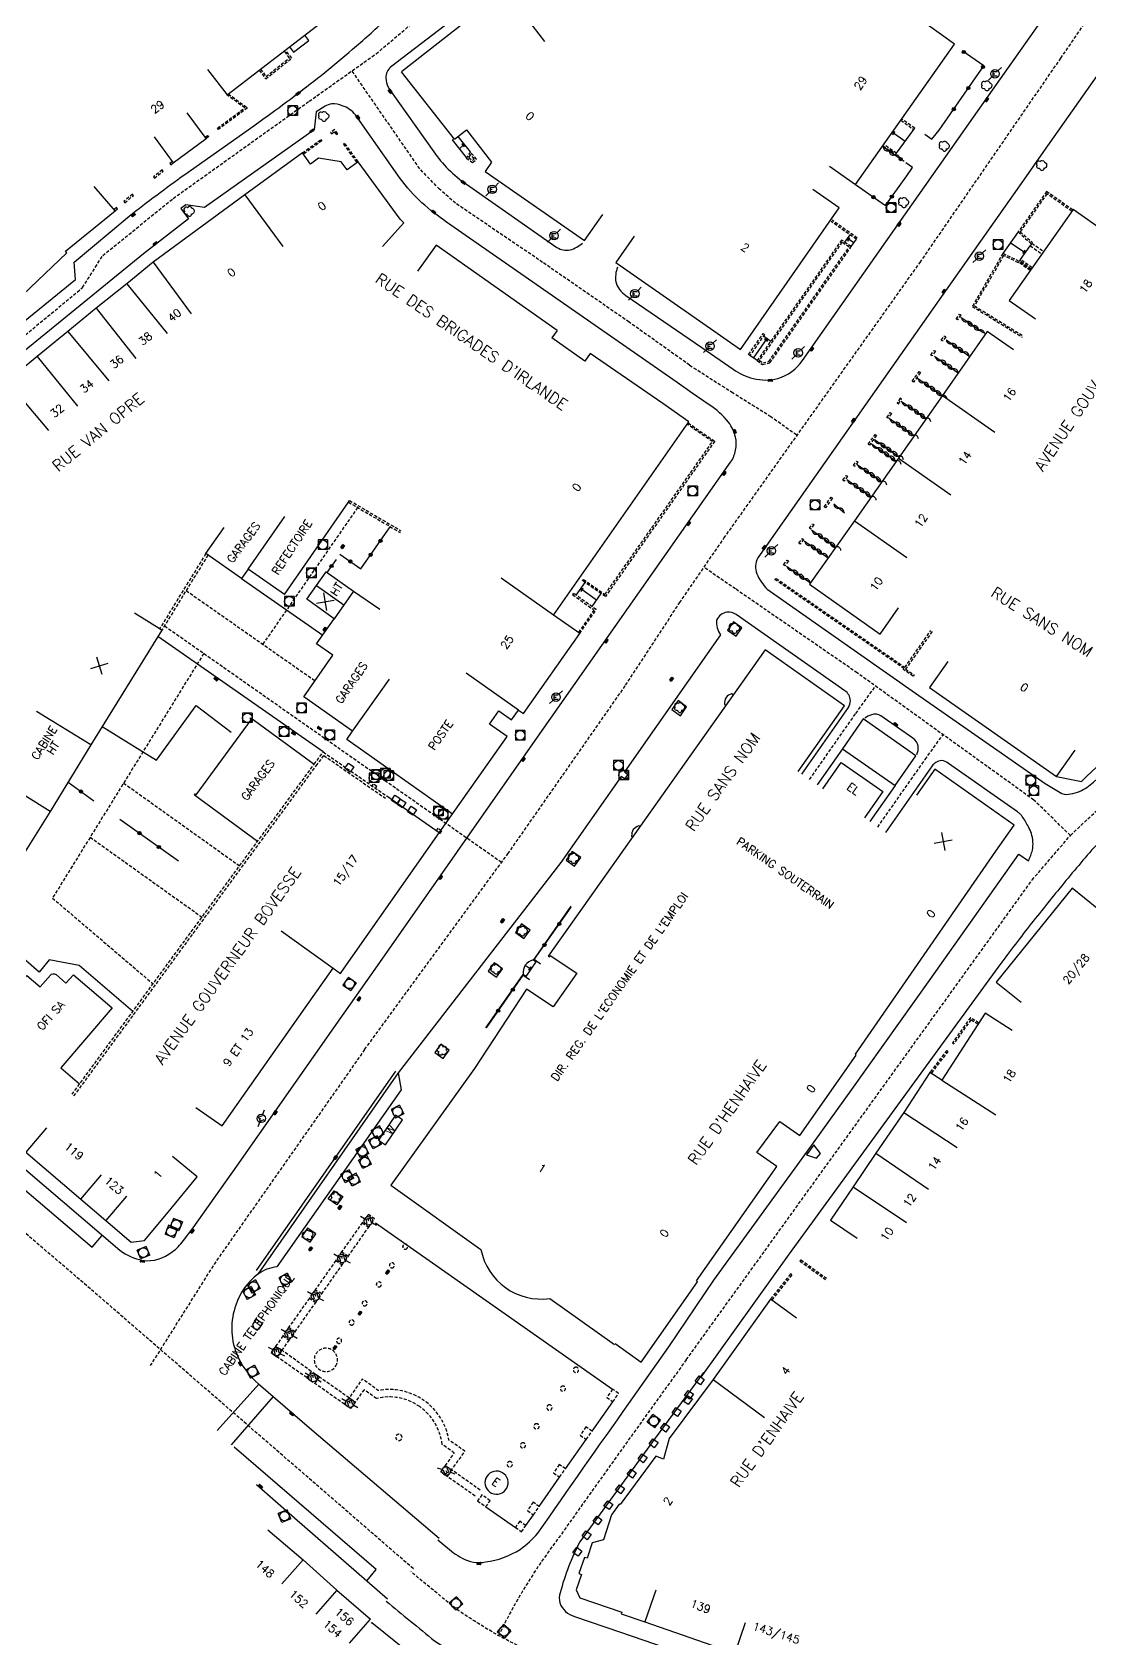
# Model space of a CAD drawing. Header units: millimetres. Extents: x 185000 to 186002, y 127000 to 128000.
# Drawn here: x 185707.9 to 185873.1, y 127353.1 to 127604.1 of the extents above; entities that cross this region are included whole.
import ezdxf
from ezdxf.enums import TextEntityAlignment as Align

# ---------------------------------------------------------------- set-up
doc = ezdxf.new("R2010")
doc.units = ezdxf.units.MM
doc.linetypes.add('DASHED', pattern=[0.75, 0.5, -0.25])
doc.layers.get('0').update_dxf_attribs({"linetype": 'CONTINUOUS'})
for name, color, linetype in [('W0001', 6, 'DASHED'), ('W0008', 7, 'CONTINUOUS'), ('W0100', 7, 'CONTINUOUS'), ('W0112', 1, 'DASHED'), ('W0300', 7, 'CONTINUOUS'), ('W0310', 3, 'CONTINUOUS'), ('W0322', 7, 'CONTINUOUS'), ('W0334', 7, 'CONTINUOUS'), ('W0400', 7, 'CONTINUOUS'), ('W0420', 7, 'CONTINUOUS'), ('W0471', 7, 'CONTINUOUS'), ('W0984', 7, 'CONTINUOUS'), ('W0989', 7, 'CONTINUOUS'), ('W0991', 7, 'CONTINUOUS'), ('W1102', 7, 'CONTINUOUS')]:
    doc.layers.add(name, color=color, linetype=linetype)
doc.styles.get("Standard").update_dxf_attribs({"font": 'romans.shx', "width": 0.85})

# ---------------------------------------------------------------- blocks, each defined once
blk = doc.blocks.new('T400')
for p, q in [((-0.15, 0.3), (0.15, 0.3)), ((-0.15, -0.25), (-0.15, 0.3)), ((-0.15, 0.15), (0.15, 0.15)), ((-0.15, 0), (0.15, 0)), ((0.15, 0.3), (0.15, -0.25)), ((-0.15, -0.15), (0.15, -0.15)), ((-0.15, -0.25), (-0.15, -0.3)), ((-0.15, -0.3), (0.15, -0.3)), ((0.15, -0.3), (0.15, -0.25))]:
    blk.add_line(p, q)
blk = doc.blocks.new('T471')
for p, q in [((-0.333334, 0.333334), (-0.333334, -0.333334)), ((-0.333334, 0.333334), (0.333334, 0.333334)), ((-0.333334, 0), (0, 0)), ((0.500001, 0.500001), (1.000002, 1.000002)), ((-0.500001, -0.500001), (-1.000002, -1.000002)), ((-0.333334, -0.333334), (0.333334, -0.333334))]:
    blk.add_line(p, q)
blk.add_ellipse((0, 0), major_axis=(0.471405, 0.471405), ratio=1, start_param=5.4977871438, end_param=11.780972451)
blk = doc.blocks.new('T420')
for p, q in [((0.75, 0.75), (-0.75, 0.75)), ((-0.75, 0.75), (-0.75, -0.75)), ((0.75, 0.75), (0.75, -0.75)), ((0.75, -0.75), (-0.75, -0.75))]:
    blk.add_line(p, q)
blk.add_ellipse((0, 0), major_axis=(-0.53, 0.53), ratio=1, start_param=3.926991, end_param=10.210176)
blk = doc.blocks.new('T300')
for p, q in [((-0.8, 0.51), (-0.86, 0.34)), ((-0.86, 0.34), (-0.86, 0.17)), ((-0.86, 0.17), (-0.74, 0.06)), ((-0.69, 0.63), (-0.8, 0.51)), ((-0.8, -0.06), (-0.74, 0.06)), ((-0.74, 0.06), (-0.69, 0.11)), ((-0.57, 0.69), (-0.69, 0.63)), ((-0.46, 0.69), (-0.57, 0.69)), ((-0.29, 0.63), (-0.46, 0.69)), ((-0.29, 0.63), (-0.17, 0.74)), ((-0.23, 0.57), (-0.29, 0.63)), ((-0.17, 0.74), (-0.06, 0.8)), ((-0.06, 0.8), (0.06, 0.8)), ((0.06, 0.8), (0.23, 0.74)), ((0.23, 0.74), (0.34, 0.63)), ((0.34, 0.63), (0.4, 0.51)), ((0.46, 0.46), (0.34, 0.46)), ((0.4, 0.51), (0.4, 0.46)), ((0.57, 0.4), (0.46, 0.46)), ((0.57, 0.4), (0.69, 0.29)), ((0.69, 0.29), (0.74, 0.17)), ((0.74, 0.06), (0.69, -0.17)), ((0.74, 0.17), (0.74, 0.06)), ((-0.8, -0.17), (-0.8, -0.06)), ((-0.8, -0.23), (-0.8, -0.17)), ((-0.74, -0.34), (-0.8, -0.23)), ((-0.69, -0.4), (-0.74, -0.34)), ((-0.51, -0.46), (-0.69, -0.4)), ((-0.4, -0.46), (-0.51, -0.46)), ((-0.4, -0.46), (-0.34, -0.46)), ((-0.34, -0.46), (-0.34, -0.4)), ((-0.34, -0.51), (-0.34, -0.46)), ((-0.29, -0.63), (-0.34, -0.51)), ((-0.17, -0.74), (-0.29, -0.63)), ((-0.06, -0.8), (-0.17, -0.74)), ((0.06, -0.8), (-0.06, -0.8)), ((0.17, -0.74), (0.06, -0.8)), ((0.23, -0.69), (0.17, -0.74)), ((0.29, -0.46), (0.23, -0.46)), ((0.29, -0.63), (0.23, -0.69)), ((0.46, -0.4), (0.29, -0.46)), ((0.34, -0.51), (0.29, -0.63)), ((0.34, -0.51), (0.34, -0.46)), ((0.57, -0.34), (0.46, -0.4)), ((0.63, -0.29), (0.57, -0.34)), ((0.69, -0.17), (0.63, -0.29))]:
    blk.add_line(p, q)
blk = doc.blocks.new('t322o')
at = {"color": 0, "linetype": 'Continuous'}
for radius in [0.25, 0.15]:
    blk.add_circle((0, 0), radius, dxfattribs=at)
blk = doc.blocks.new('t310o')
at = {"color": 0, "linetype": 'Continuous'}
for centre, start, end in [((-0.5, 0.38), 216.8699, 323.1304), ((0.5, -0.37), 36.8699, 143.1303)]:
    blk.add_arc(centre, 0.625, start, end, dxfattribs=at)
blk = doc.blocks.new('t112o')
at = {"color": 0, "linetype": 'Continuous'}
for p, q in [((-0.5, 0.5), (0.5, 0.5)), ((-0.5, -0.5), (-0.5, 0.5)), ((0.5, 0.5), (0.5, -0.5)), ((0.5, -0.5), (-0.5, -0.5))]:
    blk.add_line(p, q, dxfattribs=at)
blk = doc.blocks.new('t991o')
at = {"color": 0, "linetype": 'Continuous'}
for p, q in [((-1, 1), (1, -1)), ((-1, -1), (1, 1))]:
    blk.add_line(p, q, dxfattribs=at)

msp = doc.modelspace()

# ---------------------------------------------------------------- linework, layer by layer
at = {"layer": 'W0001'}
for p, q in [((185758.71, 127529.84), (185743.9, 127508.49)), ((185731.93, 127516.87), (185752.06, 127502.78)), ((185781.18, 127474.39), (185728.52, 127511.33)), ((185734.67, 127507.02), (185711.06, 127468.83)), ((185722.17, 127486.8), (185740.28, 127473.86)), ((185870.01, 127478.63), (185864.3, 127484.15)), ((185716.94, 127478.34), (185734.41, 127465.86)), ((185711.06, 127468.83), (185726.77, 127455.44))]:
    msp.add_line(p, q, dxfattribs=at)
for points in [[(185759.81, 127445.18), (185782.18, 127475.76), (185800.56, 127502.07), (185808.99, 127514.95), (185815.92, 127525.05), (185846.55, 127568.13), (185868.51, 127600.01), (185877.18, 127612.73), (185899.22, 127645), (185918.55, 127672.67), (185995.12, 127779.52), (186000, 127786.78)], [(185667.7, 127524.65), (185675.97, 127532.86), (185679.75, 127537.4), (185685.86, 127542.14), (185690.06, 127542.96), (185715.75, 127564.18), (185718.91, 127569.19), (185729.91, 127578.12), (185751.14, 127593.3), (185761.59, 127600.71), (185773.82, 127611.02), (185783.99, 127620.22), (185807.55, 127643.91), (185817.61, 127654.4)], [(185810.04, 127396.72), (185864.05, 127471.66), (185870.01, 127478.63), (185908.55, 127514.89), (185914.91, 127521.07), (185948.86, 127556.46), (185997.55, 127612.86), (186000, 127616.02)], [(185810.55, 127552.08), (185801.09, 127558.8), (185787.6, 127568.13), (185774.01, 127577.36), (185771.52, 127579.54), (185768.41, 127582.76), (185757.83, 127598.05)], [(185810.55, 127552.08), (185817.11, 127547.89), (185823.15, 127544.12), (185827.35, 127541.13)], [(185864.3, 127484.15), (185836.73, 127504), (185817.71, 127517.12), (185812.79, 127520.49)], [(185829.29, 127487.36), (185836.51, 127497.68), (185839.58, 127501.94)], [(185839.93, 127479.93), (185847.34, 127490.49), (185850.13, 127494.36)]]:
    msp.add_lwpolyline(points, dxfattribs=at)
at = {"layer": 'W0001', "flags": 128}
for points in [[(185759.81, 127445.18), (185736.34, 127411.72), (185726.34, 127395.82)], [(185767.41, 127364.07), (185716.98, 127407.79), (185681.65, 127438.04)]]:
    msp.add_lwpolyline(points, dxfattribs=at)
for points in [[(185810.04, 127396.72, 0.002441), (185790.14, 127368.94, 0.049266), (185780.71, 127353.63)], [(186000, 127277.81, 0.001774), (185992.3, 127280.15), (185971.49, 127287.23, -0.000957), (185911.5, 127307.78, -0.002116), (185863.38, 127324.35, -0.005592), (185841.26, 127331.93, -0.000566), (185818.58, 127339.73, 0.000831), (185805.95, 127344.11), (185797.35, 127347.06), (185790.29, 127349.48, -0.066146), (185777.81, 127355.37, -0.009542), (185774.32, 127357.63, -0.003353), (185767.03, 127363.62, -0.003353)]]:
    msp.add_lwpolyline(points, format="xyb", dxfattribs=at)
at = {"layer": 'W0008'}
for p, q in [((185740.6, 127518.75), (185753.27, 127509.9)), ((185753.35, 127491.65), (185727.51, 127509.69)), ((185834.42, 127492.14), (185830.49, 127486.52)), ((185842.63, 127486.4), (185838.71, 127480.78)), ((185866.09, 127486.72), (185868.68, 127485.15))]:
    msp.add_line(p, q, dxfattribs=at)
at = {"layer": 'W0008', "flags": 128}
for points in [[(185748.97, 127594.24, 0.0094), (185753.61, 127597.79, 0.0089), (185758.53, 127601.96, 0.0202), (185763.66, 127606.63, 0.1166), (185764.78, 127608.2, 0.1577), (185764.8, 127609.46, 0.1089), (185763.99, 127610.58), (185735.25, 127634.44), (185709.13, 127656.04, 0.1739), (185708.29, 127656.28, 0.1043), (185707.63, 127656.14), (185706.7, 127655.72, -0.0961), (185705.6, 127655.56, -0.1814), (185704.78, 127655.7), (185670.79, 127683.74)], [(185852.77, 127632.43), (185836.28, 127644.05), (185828, 127650.04), (185826.29, 127651.17, 0.1218), (185824.68, 127651.68, 0.1329), (185822.82, 127651.43, 0.038), (185822.16, 127651.03), (185809.61, 127637.9, 0.0004), (185806.13, 127634.18, -0.0181), (185803.3, 127631.29), (185793.49, 127622.21, -0.0041), (185789.12, 127618.3, -0.0193), (185785.89, 127615.52), (185764.03, 127598.78, 0.1981), (185763.14, 127597.22, 0.0918), (185763.33, 127595.88), (185763.58, 127595.3), (185770.6, 127585.4, 0.0424), (185772.87, 127582.69, 0.0437), (185775.7, 127580.33), (185789.84, 127570.46, 0.1993), (185791.89, 127570.08, 0.1086), (185793.85, 127571.15)], [(185812.46, 127554.82), (185817.33, 127551.43, 0.0915), (185820.5, 127550, 0.1299), (185824.34, 127549.99, 0.1675), (185828.19, 127552.81), (185844.28, 127575.72), (185857.85, 127595.01), (185872.39, 127615.64, 0.2548), (185872.24, 127617.89, 0.1331), (185871.11, 127619.36), (185852.77, 127632.43)], [(186000, 127610.32), (185987.49, 127595.4, -0.0021), (185978.56, 127584.81, -0.0053), (185969.47, 127574.36), (185961.08, 127564.95), (185939.99, 127541.5, -0.0011), (185933.71, 127534.55, -0.002), (185927.4, 127527.64, -0.0034), (185924.07, 127524.07, -0.0076), (185920.66, 127520.57, -0.004), (185918.76, 127518.71, -0.0013), (185916.83, 127516.87), (185914.32, 127516.94), (185910.65, 127513.51), (185910.61, 127511.2), (185906.1, 127506.89), (185879.8, 127482.96, 0.0256), (185874.02, 127477.07, 0.0109), (185868.67, 127470.76, 0.0053), (185863.6, 127464.45, 0.0087), (185858.71, 127458), (185826.08, 127413.26), (185812.29, 127394), (185812.29, 127394)], [(185903.38, 127594.28), (185887.29, 127608.55, 0.1679), (185884.9, 127609.58, 0.1175), (185881.83, 127608.19), (185865.84, 127585.46), (185862.67, 127580.97), (185849.9, 127562.79), (185821.21, 127521.97, 0.2312), (185821.07, 127519.49, 0.0993), (185822.68, 127517.07), (185845.82, 127500.84), (185866.09, 127486.72)], [(185665.75, 127526.57), (185673.88, 127534.44, -0.0145), (185679.61, 127539.58, -0.0137), (185681.81, 127541.4), (185687.09, 127545.47), (185688.03, 127544.49, 0.1704), (185688.37, 127544.31, 0.1298), (185688.76, 127544.42), (185714.65, 127565.48), (185714.43, 127568.18), (185723.02, 127575.33, -0.0113), (185731.72, 127581.88), (185742.48, 127589.47, 0.0043), (185745.77, 127591.83, 0.0044), (185750.63, 127595.48)], [(185868.68, 127485.15, 0.168572), (185870.07, 127485.12, 0.0532), (185871.44, 127485.5, 0.0533), (185872.58, 127486.11, 0.035), (185873.6, 127486.93), (185905.71, 127516.06), (185913.16, 127522.92, 0.0126), (185915.51, 127525.2, 0.0056), (185917.77, 127527.57, 0.0016), (185919.66, 127529.6, 0.0012), (185921.54, 127531.64), (185928.28, 127538.99), (185942.8, 127555.16, 0.0871), (185943.3, 127555.97, 0.0819), (185943.52, 127556.92, 0.0714), (185943.44, 127557.77, 0.067), (185943.14, 127558.56, 0.0584), (185942.59, 127559.32, 0.0281), (185941.92, 127559.97), (185903.38, 127594.28), (185903.38, 127594.28)], [(185808.63, 127549.35), (185772.61, 127574.41, -0.0328), (185768.75, 127577.45, -0.0542), (185765.37, 127581.24), (185758.39, 127591.16, 0.1498), (185756.32, 127592.59, 0.1152), (185754.68, 127592.87, 0.1138), (185753.63, 127592.51), (185752.24, 127591.64), (185751.95, 127588.82), (185734.79, 127576.7), (185731.89, 127577.11), (185731.09, 127576.53), (185732.28, 127574.91), (185725.28, 127569.46), (185683.14, 127535.16), (185681.79, 127536.64), (185681.01, 127535.99), (185680.74, 127533.21, 0.0174), (185678.24, 127531.12, 0.007), (185676.06, 127528.97), (185669.65, 127522.72)], [(185799.29, 127567.37, 0.1228), (185799.01, 127565.07, 0.1767), (185800.6, 127562.98), (185812.46, 127554.82)], [(185755.02, 127448.54), (185761.79, 127458.25), (185786.81, 127493.97), (185816.96, 127536.91, 0.1063), (185817.73, 127538.79, 0.0978), (185817.72, 127540.85, 0.1075), (185816.63, 127543.15, 0.0827), (185813.62, 127545.89), (185810.96, 127547.72), (185808.63, 127549.35)], [(185828.1, 127488.2), (185835.37, 127498.6, 0.1029), (185835.67, 127499.69, 0.2269), (185834.79, 127501.23), (185817.83, 127513.11, 0.1884), (185816.39, 127513.48, 0.2569), (185814.77, 127512.26, 0.2006), (185815.39, 127509.96), (185800.37, 127488.53), (185800.9, 127488.15), (185800.38, 127487.44), (185799.84, 127487.81), (185790.45, 127474.41), (185765.03, 127441.52)], [(185846.05, 127491.26, 0.1117), (185846.25, 127492.54, 0.1956), (185845.43, 127493.79), (185840.44, 127497.29, 0.2169), (185838.95, 127497.47, 0.0767), (185837.91, 127496.93)], [(185862.51, 127481.59, 0.027), (185862.16, 127481.96, 0.032), (185861.74, 127482.28), (185850.99, 127489.86, 0.1392), (185849.92, 127490.3, 0.1607), (185848.98, 127490.01, 0.0583), (185848.42, 127489.49), (185841.15, 127479.08)], [(185807.33, 127398.73), (185814.35, 127409.15), (185828.98, 127429.3), (185835.9, 127438.95), (185848.12, 127456.09), (185861.97, 127475.71), (185863.47, 127474.63, 0.0129), (185863.82, 127475.47, 0.0393), (185864.08, 127476.33, 0.0684), (185864.17, 127477.63, 0.0623), (185863.92, 127478.91, 0.0417), (185863.46, 127479.95, 0.0138), (185862.51, 127481.59), (185862.51, 127481.59)]]:
    msp.add_lwpolyline(points, format="xyb", dxfattribs=at)
at = {"layer": 'W0008'}
for points in [[(185718.83, 127495.61), (185727.29, 127490.39), (185733.49, 127498.89), (185738.94, 127494.73)], [(185723.61, 127451.13), (185715.21, 127458.29), (185710.52, 127459.19), (185708.96, 127457.26), (185705.26, 127460.47)], [(185743.24, 127392.93), (185751.56, 127385.79), (185771.47, 127368.84)], [(185763.35, 127359.3), (185748.86, 127371.96), (185742.94, 127377.19)]]:
    msp.add_lwpolyline(points, dxfattribs=at)
for points in [[(185686.41, 127443.81), (185706.88, 127426.38), (185721.57, 127413.81, 0.102683), (185725.1, 127412.24, 0.207853), (185729.76, 127413.58, 0.081342), (185731.51, 127415.32), (185733.05, 127417.3), (185739.83, 127426.93), (185755.02, 127448.54)], [(185765.03, 127441.52), (185765.51, 127438.88), (185746.11, 127411.21, 0.128901), (185743.14, 127410.09, 0.152814), (185739.7, 127405.26, 0.18104), (185739.77, 127397.74, 0.125965), (185743.3, 127392.9)], [(185771.24, 127368.58), (185773.69, 127366.58, 0.051496), (185775.03, 127365.74, 0.17749), (185778.69, 127365.13, 0.114511), (185784.07, 127367.1, 0.051405), (185786.86, 127369.61, -0.003081), (185801.08, 127389.88), (185807.33, 127398.73)], [(185812.71, 127394.73), (185805.2, 127384.46), (185793.42, 127368.26, 0.05922), (185790.35, 127360.32, 0.31414), (185791.19, 127357.4, 0.120904), (185792.57, 127356.62), (185799.78, 127354.16), (185808.39, 127351.2, -0.000831), (185821.04, 127346.82, 0.000566), (185843.74, 127339.01, 0.005617), (185865.79, 127331.45, 0.002119), (185913.93, 127314.88, 0.000957), (185973.9, 127294.32), (185973.9, 127294.32), (185994.73, 127287.25, 0.238489), (185997.72, 127288.12), (185997.72, 127288.12), (186000, 127292.27)], [(185763.17, 127359.03, 0.003453), (185770.74, 127352.81, 0.046547), (185789.42, 127342.51, 0.030223), (185818.01, 127332.05, 0.000743), (185894.87, 127305.62, -0.001684), (185935.39, 127291.7)]]:
    msp.add_lwpolyline(points, format="xyb", dxfattribs=at)
at = {"layer": 'W0008', "flags": 128}
msp.add_lwpolyline([(185828.81, 127428.73), (185830.35, 127428.21), (185830.98, 127428.94), (185829.94, 127430.3), (185828.81, 127428.73), (185828.81, 127428.73)], dxfattribs=at)
for points in [[(185754.09, 127421.83), (185755.04, 127423.12), (185756.39, 127422.23), (185755.45, 127420.94)], [(185752.19, 127416.37), (185750.88, 127417.29), (185749.99, 127415.97), (185751.3, 127415.06)]]:
    msp.add_lwpolyline(points, close=True, dxfattribs=at)
at = {"layer": 'W0100'}
for p, q in [((185842.85, 127585.17), (185845.56, 127588.89)), ((185776.32, 127585.38), (185774.41, 127587.81)), ((185834.79, 127571.27), (185835.6, 127572.43)), ((185835.8, 127570.59), (185836.59, 127571.73)), ((185861.85, 127572.88), (185859.48, 127569.52)), ((185862.2, 127568.59), (185863.73, 127570.72)), ((185789.86, 127557.51), (185789.03, 127556.33)), ((185822.1, 127556.65), (185823.22, 127555.81)), ((185795.02, 127553.89), (185794.19, 127552.7)), ((185821.1, 127552.79), (185819.97, 127553.6)), ((185747.28, 127516.27), (185757.28, 127530.69)), ((185735, 127522.63), (185737.86, 127526.74)), ((185753.78, 127519.78), (185758.05, 127516.79)), ((185758.05, 127516.79), (185762.16, 127513.94)), ((185792.85, 127516.13), (185794.25, 127518.11)), ((185796.71, 127516.4), (185795.29, 127514.38)), ((185728.13, 127510.68), (185723.87, 127513.31)), ((185733.24, 127484.94), (185743.1, 127477.7)), ((185870.27, 127470.39), (185858.45, 127455.72)), ((185874.17, 127467.26), (185870.27, 127470.39)), ((185785.01, 127456.58), (185786.61, 127458.86)), ((185858.45, 127455.72), (185862.35, 127452.58)), ((185720.36, 127451.68), (185712.34, 127442.32)), ((185712.34, 127442.32), (185715.29, 127439.8))]:
    msp.add_line(p, q, dxfattribs=at)
for points in [[(185822.33, 127649.14), (185810.73, 127636.99), (185805.11, 127631.05), (185799.63, 127625.86), (185793.66, 127620.3), (185787.84, 127615.21), (185781.79, 127610.57), (185781.41, 127610.28), (185782.87, 127608.37), (185780.9, 127606.83), (185780.4, 127607.46), (185779.46, 127606.72), (185778.69, 127607.7), (185776.77, 127606.2), (185776.55, 127606.48), (185765.57, 127597.91)], [(185832.38, 127583.15), (185836.47, 127580.28), (185851.93, 127602.24), (185847.84, 127605.12)], [(185773.84, 127587.37), (185765.57, 127597.91)], [(185844.21, 127587.03), (185842.21, 127588.43), (185842.28, 127588.04), (185842.6, 127588.5), (185842.21, 127588.43)], [(185775.71, 127584.5), (185773.53, 127587.29), (185773.76, 127587.47)], [(185774.62, 127585.89), (185775.36, 127586.59), (185774.96, 127586.61), (185775.35, 127586.2), (185775.36, 127586.59)], [(185874.53, 127573.52), (185870.44, 127576.4), (185860.46, 127562.2), (185864.55, 127559.33)], [(185836.19, 127571.16), (185835.19, 127571.85), (185835.26, 127571.46), (185835.59, 127571.92), (185835.19, 127571.85)], [(185860.67, 127571.2), (185862.97, 127569.65), (185862.89, 127570.05), (185862.57, 127569.58), (185862.97, 127569.65)], [(185820.53, 127553.19), (185822.66, 127556.23), (185822.26, 127556.16), (185822.73, 127555.84), (185822.66, 127556.23)], [(185747.28, 127516.27), (185741.62, 127520.19), (185740.6, 127518.75), (185735, 127522.63)], [(185773.54, 127481.95), (185757.03, 127493.58), (185757.92, 127494.88), (185750.3, 127500.25), (185754.86, 127506.77), (185752.31, 127508.52), (185755.03, 127512.46), (185750.79, 127515.51), (185753.78, 127519.78)], [(185796, 127515.39), (185793.55, 127517.12), (185793.62, 127516.72), (185793.94, 127517.19), (185793.55, 127517.12)], [(185728.13, 127510.68), (185717.07, 127492.75), (185710.69, 127482.33), (185704.69, 127472.77)], [(185850.89, 127505.8), (185848.03, 127501.7), (185867.87, 127487.83), (185870.74, 127491.93)], [(185733.24, 127484.94), (185733.35, 127485.09), (185733.51, 127484.97), (185742.11, 127496.69), (185741.94, 127496.81), (185742.05, 127496.97), (185751.93, 127489.74)], [(185831.35, 127485.92), (185834.22, 127490.02), (185836.76, 127488.25), (185837.58, 127487.67), (185840.71, 127485.48), (185837.85, 127481.38)], [(185858.37, 127476.15), (185861.25, 127480.24), (185848.86, 127488.98), (185845.97, 127484.9)], [(185784.89, 127458.34), (185785.81, 127457.72), (185785.74, 127458.11), (185785.42, 127457.64), (185785.81, 127457.72)], [(185733.47, 127436.13), (185737.56, 127433.26), (185750.5, 127451.71)], [(185706.75, 127435.73), (185703.57, 127431.87), (185706.9, 127429.13), (185715.47, 127421.82), (185719.38, 127418.45), (185723.36, 127415.11), (185725.42, 127415.33), (185729.11, 127419.76), (185733.65, 127425.3), (185729.78, 127428.47)], [(185814.21, 127393.62), (185807.38, 127384.43), (185806.5, 127381.21), (185805.28, 127381.64), (185799.71, 127374.11), (185799.55, 127374.15), (185798.33, 127372.49), (185797.09, 127368.61), (185795.36, 127368.1), (185794.53, 127365.7), (185794.12, 127365.84), (185793.23, 127363.31), (185793.66, 127363.16), (185792.84, 127360.79), (185793.43, 127359.53), (185799.95, 127357.29), (185799.86, 127357.04), (185803.58, 127355.76), (185817.6, 127350.89)], [(185744.71, 127370.16), (185744.71, 127370.16), (185750.2, 127365.45), (185755.48, 127360.75), (185760.7, 127356.2)], [(185760.85, 127355.55), (185760.95, 127355.66), (185769.78, 127348.52), (185772.67, 127346.77), (185772.64, 127346.72), (185778.25, 127343.93), (185792.63, 127337.87), (185790.69, 127333.26)]]:
    msp.add_lwpolyline(points, dxfattribs=at)
at = {"layer": 'W0100', "flags": 128}
for points in [[(185735.28, 127598.28), (185738.33, 127594.31), (185753.64, 127606.07), (185753.87, 127605.88), (185757.17, 127609.91), (185742.32, 127622.2), (185736.37, 127627.14), (185733.17, 127623.29)], [(185726.95, 127587.72), (185729.91, 127583.69), (185735.07, 127587.48), (185732.11, 127591.51)], [(185773.84, 127587.37), (185775.73, 127588.85), (185779.63, 127583.76), (185778.65, 127582.35), (185794.13, 127571.54), (185796.99, 127575.63)], [(185762.62, 127570.59), (185765.94, 127574.33), (185765.34, 127574.86), (185758.81, 127583.83), (185757.07, 127582.56), (185756.16, 127583.81), (185752.6, 127584.39), (185751.35, 127583.48), (185750.08, 127585.22), (185741.12, 127578.67), (185726.8, 127568.14), (185722.67, 127564.77), (185717.88, 127560.97), (185713.48, 127557.34), (185708.65, 127553.41), (185704, 127549.52), (185699.11, 127545.55), (185694.33, 127541.63), (185689.63, 127537.86), (185685.1, 127534.18), (185680.23, 127530.21), (185675.95, 127525.99), (185671.36, 127521.41)], [(185676.77, 127547.31), (185680.51, 127543.99), (185687.96, 127552.39), (185689.12, 127553.54), (185692.59, 127549.91), (185713.3, 127569.63), (185713.1, 127569.86), (185720.84, 127576.18), (185717.56, 127579.96)], [(185814.31, 127557.45), (185818.49, 127554.53), (185833.91, 127576.65), (185829.81, 127579.51)], [(185789.86, 127557.51), (185770.96, 127570.84), (185768.08, 127566.75)], [(185801.9, 127572.2), (185799.03, 127568.11), (185814.31, 127557.45)], [(185794.19, 127552.7), (185789.03, 127556.33)], [(185861.13, 127554.46), (185857.03, 127557.33), (185850.04, 127547.36), (185843.16, 127537.57), (185836.28, 127527.78), (185829.28, 127517.84), (185840.29, 127510.08), (185843.17, 127514.16)], [(185806.35, 127546.1), (185795.02, 127553.89)], [(185750.5, 127451.71), (185754.91, 127457.87), (185756.06, 127457.07), (185756.25, 127457.34), (185771.47, 127479), (185782.05, 127494.08), (185779.29, 127496.01), (185780.74, 127498.08), (185782.75, 127496.66), (185783.84, 127498.2), (185784.59, 127497.67), (185793.39, 127510.16), (185789.29, 127513.02), (185810.45, 127543.23), (185806.35, 127546.1)], [(185867.87, 127487.83), (185871.77, 127487.06), (185872.57, 127487.9), (185900.62, 127514.01), (185903.06, 127518), (185908.96, 127527.84), (185910.74, 127526.81), (185914.86, 127531.31), (185918.9, 127535.88), (185923.07, 127540.49), (185924.09, 127539.64), (185928.02, 127543.97), (185924.31, 127547.33), (185924.31, 127547.33)], [(185827.53, 127488.59), (185834.75, 127498.88), (185822.33, 127507.59), (185788.49, 127459.78), (185788.66, 127459.67), (185788.76, 127459.84), (185792.95, 127457.1), (185789.27, 127451.84), (185785.08, 127454.58), (185776.96, 127442.21)], [(185798.91, 127399.23), (185803.01, 127396.36), (185811.79, 127408.91), (185811.63, 127409.02), (185824.15, 127426.92), (185821.03, 127429.1), (185824.63, 127433.93), (185827.74, 127431.75), (185836.55, 127444.31), (185836.44, 127444.46), (185858.37, 127476.15), (185858.37, 127476.15), (185858.37, 127476.15)], [(185860.93, 127448.15), (185856.73, 127450.87), (185849.95, 127440.4), (185848.05, 127441.57), (185843.98, 127435.35), (185839.63, 127428.99), (185836.1, 127423.72), (185832.56, 127418.51), (185836.7, 127415.7), (185836.7, 127415.7)], [(185827.23, 127403.23), (185823.2, 127406.19), (185814.21, 127393.62), (185814.21, 127393.62), (185814.21, 127393.62)]]:
    msp.add_lwpolyline(points, dxfattribs=at)
at = {"layer": 'W0100'}
for points in [[(185842.63, 127486.4), (185845.9, 127491.07), (185837.68, 127496.81), (185834.42, 127492.14)], [(185743.85, 127402.35), (185742.88, 127403.05), (185742.29, 127402.22), (185742.5, 127401.72), (185742.71, 127401.55), (185743.26, 127401.49)]]:
    msp.add_lwpolyline(points, close=True, dxfattribs=at)
at = {"layer": 'W0100', "flags": 128}
msp.add_lwpolyline([(185786.13, 127459.2, 0.1267), (185784.89, 127458.34, 0.1224), (185784.54, 127456.92)], format="xyb", dxfattribs=at)
at = {"layer": 'W0100'}
for points in [[(185700.32, 127452.71), (185704.24, 127457.25), (185706.13, 127455.64), (185707.07, 127456.73), (185709.16, 127454.98), (185710.73, 127456.81, -0.185033), (185711.1, 127456.99, -0.219152), (185711.61, 127456.89), (185713.17, 127455.52), (185714.32, 127456.85), (185720.36, 127451.68)], [(185776.96, 127442.21), (185763.91, 127423.98), (185777.96, 127413.96, 0.399168), (185788.71, 127406.29), (185798.8, 127399.1)]]:
    msp.add_lwpolyline(points, format="xyb", dxfattribs=at)
at = {"layer": 'W0100', "flags": 128}
msp.add_lwpolyline([(185763.04, 127430.29), (185765.71, 127434.17), (185764.63, 127434.91), (185761.97, 127431.04)], close=True, dxfattribs=at)
msp.add_lwpolyline([(185780.32, 127379.32, 19.482565), (185780.69, 127379.3, 0.051328)], format="xyb", close=True, dxfattribs=at)
at = {"layer": 'W0112'}
for p, q in [((185836.59, 127571.73), (185832.67, 127574.49)), ((185836.74, 127571.93), (185832.82, 127574.7)), ((185757.28, 127530.69), (185757.45, 127530.94)), ((185757.28, 127530.69), (185765.33, 127525.94)), ((185757.45, 127530.94), (185765.48, 127526.2)), ((185735, 127522.63), (185727.78, 127510.89)), ((185735.33, 127522.41), (185728.13, 127510.68)), ((185727.78, 127510.89), (185728.13, 127510.68)), ((185714.11, 127438.18), (185751.93, 127489.74)), ((185714.42, 127437.92), (185752.25, 127489.5)), ((185760.99, 127486.34), (185761.19, 127486.62)), ((185761.69, 127486.27), (185761.19, 127486.62)), ((185761.49, 127485.99), (185761.69, 127486.27)), ((185771.22, 127479.74), (185770.96, 127479.36)), ((185771.82, 127479.32), (185771.22, 127479.74)), ((185854.41, 127450.15), (185851.6, 127446.23)), ((185854.48, 127449.82), (185851.8, 127446.08)), ((185855.72, 127449.31), (185854.41, 127450.15)), ((185855.59, 127449.1), (185854.48, 127449.82)), ((185851.6, 127446.23), (185851.8, 127446.08)), ((185850.7, 127445.04), (185848.05, 127441.57)), ((185850.9, 127444.89), (185848.26, 127441.44)), ((185850.9, 127444.89), (185850.7, 127445.04)), ((185827.94, 127412.34), (185827.79, 127412.14)), ((185827.79, 127412.14), (185831.76, 127409.26)), ((185827.94, 127412.34), (185831.91, 127409.46)), ((185826.3, 127410.12), (185823.2, 127406.19)), ((185826.5, 127409.97), (185823.4, 127406.04)), ((185826.5, 127409.97), (185826.3, 127410.12))]:
    msp.add_line(p, q, dxfattribs=at)
for points in [[(185743.33, 127598.16), (185744.36, 127596.81), (185748.44, 127600.03), (185747.45, 127601.31)], [(185743.53, 127598.31), (185744.41, 127597.17), (185748.09, 127600.07), (185747.25, 127601.16)], [(185738.52, 127594.46), (185741.5, 127592.26), (185736.98, 127588.9), (185736.83, 127589.1), (185741.08, 127592.26), (185738.31, 127594.3), (185738.33, 127594.31)], [(185843.54, 127590.32), (185845.56, 127588.89), (185845.71, 127589.09), (185843.68, 127590.52)], [(185734.92, 127587.68), (185735.29, 127587.97), (185735.45, 127587.77), (185735.07, 127587.48)], [(185750.08, 127585.22), (185752.99, 127587.33), (185753.13, 127587.13), (185750.23, 127585.01)], [(185758.81, 127583.83), (185756.68, 127586.76), (185756.48, 127586.61), (185758.61, 127583.68)], [(185840.74, 127586.35), (185842.71, 127584.96), (185842.85, 127585.17), (185840.89, 127586.55)], [(185729.78, 127583.87), (185729.37, 127583.57), (185729.52, 127583.37), (185729.92, 127583.67), (185729.91, 127583.69)], [(185870.39, 127576.32), (185866.29, 127579.2), (185861.85, 127572.88), (185863.93, 127571.02), (185863.73, 127570.72), (185865.55, 127569.44)], [(185870.24, 127576.11), (185866.35, 127578.85), (185862.18, 127572.92), (185864.1, 127571.21), (185864.01, 127571.13), (185865.84, 127569.84)], [(185720.83, 127576.19), (185721.22, 127576.5), (185721.06, 127576.7), (185720.67, 127576.38)], [(185864.04, 127567.29), (185862.2, 127568.59), (185862.01, 127568.29), (185859.48, 127569.52), (185854.71, 127561.26), (185862.51, 127556.43)], [(185863.74, 127566.86), (185861.92, 127568.14), (185861.89, 127568.07), (185859.58, 127569.19), (185855.04, 127561.34), (185862.64, 127556.64)], [(185863.9, 127567.09), (185862.27, 127568.23), (185862.26, 127568.21), (185863.88, 127567.07)], [(185810.32, 127543.05), (185814.47, 127540.19), (185797.4, 127515.92), (185793.83, 127518.41), (185793.97, 127518.61), (185797.34, 127516.26), (185814.12, 127540.13), (185810.18, 127542.84)], [(185848.42, 127510.47), (185844.29, 127504.61), (185845.61, 127503.69), (185845.46, 127503.49), (185843.94, 127504.55), (185844.03, 127504.68), (185823.92, 127518.56), (185823.93, 127518.66), (185824.06, 127518.77), (185844.17, 127504.88), (185848.21, 127510.61)], [(185793.39, 127510.16), (185795.97, 127513.89), (185792.41, 127516.44), (185792.27, 127516.23), (185795.62, 127513.83), (185793.18, 127510.31)], [(185751.93, 127489.74), (185753.35, 127491.65), (185763.29, 127484.75)], [(185752.25, 127489.5), (185753.44, 127491.1), (185763.06, 127484.42)], [(185771.82, 127479.32), (185771.55, 127478.93), (185771.47, 127479)], [(185759.44, 127418.13), (185756.21, 127413.57)], [(185757.22, 127412.85), (185760.45, 127417.45)], [(185755.31, 127412.22), (185752.08, 127407.66)], [(185753.1, 127407), (185756.29, 127411.54)], [(185751.17, 127406.34), (185747.94, 127401.77)], [(185748.94, 127401.07), (185752.16, 127405.66)], [(185747.04, 127400.46), (185745.9, 127398.81)], [(185751.47, 127394.9), (185746.91, 127398.19), (185748.02, 127399.77)], [(185750.76, 127393.92), (185746.18, 127397.13)], [(185756.64, 127389.77), (185752.05, 127393)], [(185777.07, 127375.43), (185772.68, 127378.49)]]:
    msp.add_lwpolyline(points, dxfattribs=at)
for points in [[(185754.64, 127588.2), (185755.07, 127588.54), (185755.4, 127588.08), (185755.6, 127588.22), (185755.12, 127588.89), (185754.48, 127588.4)], [(185776.32, 127585.38), (185775.66, 127584.42), (185776.67, 127583.74), (185777.28, 127584.26)], [(185776.34, 127584.97), (185776.01, 127584.49), (185776.65, 127584.05), (185776.92, 127584.29)], [(185728.19, 127582.6), (185726.83, 127581.47), (185726.98, 127581.28), (185728.35, 127582.4)], [(185722.36, 127577.44), (185723.73, 127578.58), (185723.57, 127578.78), (185722.2, 127577.64)], [(185821.1, 127552.79), (185821.91, 127552.17), (185823.08, 127552.42), (185835.8, 127570.59), (185834.28, 127571.62)], [(185821.44, 127552.84), (185821.97, 127552.44), (185822.93, 127552.64), (185835.45, 127570.52), (185834.34, 127571.28)], [(185852.93, 127559.92), (185852.4, 127559.15), (185852.19, 127559.29), (185852.72, 127560.06)], [(185819.76, 127553.74), (185822.06, 127557.03), (185822.26, 127556.89), (185819.97, 127553.6)], [(185849.84, 127555.98), (185850.36, 127556.65), (185850.56, 127556.5), (185850.04, 127555.83)], [(185848.22, 127553.65), (185848.74, 127554.39), (185848.94, 127554.25), (185848.42, 127553.51)], [(185845.31, 127549.56), (185846.39, 127551.06), (185846.59, 127550.92), (185845.51, 127549.41)], [(185843.16, 127546.06), (185843.66, 127546.76), (185843.45, 127546.9), (185842.96, 127546.21)], [(185841.35, 127543.92), (185841.88, 127544.66), (185842.08, 127544.52), (185841.55, 127543.77)], [(185838.46, 127539.72), (185839.52, 127541.25), (185839.73, 127541.11), (185838.66, 127539.57)], [(185836.14, 127536.4), (185836.63, 127537.1), (185836.83, 127536.96), (185836.35, 127536.25)], [(185834.5, 127534.1), (185834.99, 127534.85), (185835.2, 127534.72), (185834.71, 127533.96)], [(185832.85, 127531.31), (185831.79, 127529.81), (185831.59, 127529.95), (185832.64, 127531.45)], [(185829.26, 127526.59), (185829.76, 127527.31), (185829.97, 127527.17), (185829.46, 127526.45)], [(185827.6, 127524.27), (185828.16, 127525.01), (185828.36, 127524.85), (185827.8, 127524.12)], [(185825.23, 127520.87), (185825.76, 127521.64), (185825.97, 127521.49), (185825.44, 127520.73)], [(185760.45, 127417.45), (185761.36, 127418.71), (185760.39, 127419.43), (185759.44, 127418.13)], [(185757.22, 127412.85), (185756.21, 127413.57), (185755.31, 127412.22), (185756.29, 127411.54)], [(185753.1, 127407), (185752.08, 127407.66), (185751.17, 127406.34), (185752.16, 127405.66)], [(185748.94, 127401.07), (185747.94, 127401.77), (185747.04, 127400.46), (185748.02, 127399.77)], [(185746.91, 127398.19), (185745.9, 127398.81), (185745.21, 127397.84), (185746.18, 127397.13)], [(185750.76, 127393.92), (185752.05, 127393), (185752.75, 127394.01), (185751.47, 127394.9)], [(185757.37, 127390.77), (185758.34, 127390.11), (185757.62, 127389.12), (185756.64, 127389.77)], [(185798.51, 127392.13), (185797.61, 127390.82), (185798.57, 127390.16), (185799.47, 127391.47)], [(185794.36, 127386.22), (185793.46, 127384.92), (185794.42, 127384.26), (185795.32, 127385.56)], [(185773.39, 127379.51), (185772.68, 127378.49), (185771.73, 127379.2), (185772.41, 127380.18)], [(185790.2, 127380.35), (185789.3, 127379.05), (185790.26, 127378.39), (185791.16, 127379.69)], [(185779.41, 127374.7), (185778.13, 127375.63), (185777.45, 127374.68), (185778.73, 127373.76)], [(185786.12, 127374.45), (185785.22, 127373.15), (185786.18, 127372.49), (185787.08, 127373.79)], [(185784.02, 127371.49), (185783.36, 127370.53), (185784.31, 127369.86), (185784.97, 127370.82)]]:
    msp.add_lwpolyline(points, close=True, dxfattribs=at)
at = {"layer": 'W0112', "flags": 128}
for points in [[(185766.18, 127413.99, 0.818231), (185766.25, 127414.76, 1.222149)], [(185764.05, 127411.07, 1.039791), (185764.05, 127411.86, 0.961732)], [(185762.09, 127408.09, 0.968329), (185761.99, 127408.88, 1.032707)], [(185759.79, 127405.14, 0.961782), (185759.88, 127405.92, 1.039737)], [(185757.73, 127402.14, 0.922193), (185757.89, 127402.92, 1.084372)], [(185755.32, 127395.76, 1.045866), (185752.12, 127397.49, 0.956145)], [(185755.52, 127399.39, 0.90383), (185756.14, 127399.89, 1.106403)], [(185792.83, 127395.55, 6.954493), (185793.05, 127395.47, 0.143792)], [(185790.79, 127392.61, 6.954493), (185791, 127392.53, 0.143792)], [(185788.69, 127389.67, 6.954493), (185788.91, 127389.59, 0.143792)], [(185786.67, 127386.73, 6.954493), (185786.89, 127386.65, 0.143792)], [(185765.17, 127384.1, 1.016881), (185765.12, 127385.08, 0.983399)], [(185784.57, 127383.74, 6.954493), (185784.78, 127383.65, 0.143792)], [(185782.51, 127380.82, 6.954493), (185782.73, 127380.73, 0.143792)]]:
    msp.add_lwpolyline(points, format="xyb", close=True, dxfattribs=at)
msp.add_lwpolyline([(185777.86, 127376.35), (185773.39, 127379.51), (185775.05, 127381.83), (185775.47, 127382.43), (185772.95, 127384.18, 0.203531), (185769.06, 127390.36, 0.198499), (185761.93, 127391.92), (185759.43, 127393.71), (185757.37, 127390.77), (185752.75, 127394.01)], format="xyb", dxfattribs=at)
at = {"layer": 'W0112'}
msp.add_lwpolyline([(185772.41, 127380.18), (185773.81, 127382.13), (185771.91, 127383.5, 0.211697), (185768.4, 127389.4, 0.219143), (185761.67, 127390.66), (185759.71, 127392.04), (185758.34, 127390.11)], format="xyb", dxfattribs=at)
at = {"layer": 'W0310'}
for p, q in [((185842.98, 127584.61), (185840.66, 127586.24)), ((185856.4, 127557.14), (185852.92, 127559.54)), ((185850.61, 127556.05), (185854.31, 127553.45)), ((185848.82, 127553.47), (185852.51, 127550.89)), ((185846.14, 127550.02), (185850, 127547.32)), ((185843.6, 127546.45), (185847.48, 127543.72)), ((185841.69, 127543.78), (185845.6, 127541.04)), ((185838.97, 127539.8), (185842.83, 127537.09)), ((185839.45, 127540.45), (185843.29, 127537.75)), ((185836.73, 127536.57), (185840.56, 127533.87)), ((185835.09, 127534.21), (185838.91, 127531.52)), ((185833.05, 127530.41), (185834.75, 127528.99)), ((185829.58, 127526.35), (185833.38, 127523.67)), ((185828.46, 127524.61), (185832.19, 127521.97)), ((185825.69, 127520.69), (185829.43, 127518.05))]:
    msp.add_line(p, q, dxfattribs=at)
at = {"layer": 'W0322'}
for p, q in [((185844.04, 127583.9), (185842.98, 127584.61)), ((185759.22, 127520.28), (185763.8, 127526.84)), ((185755.35, 127521.72), (185753.91, 127519.69)), ((185755.95, 127522.57), (185759.22, 127520.28)), ((185713.51, 127486.93), (185717.53, 127484.04)), ((185721.6, 127481.15), (185730.72, 127474.63))]:
    msp.add_line(p, q, dxfattribs=at)
at = {"layer": 'W0322', "flags": 128}
for points in [[(185849.53, 127588.78), (185856.48, 127598.82), (185853.14, 127601.16)], [(185787.28, 127458.53), (185786.29, 127459.26), (185792.08, 127467.43)], [(185785.55, 127456.06), (185784.52, 127456.77), (185778.78, 127448.56)]]:
    msp.add_lwpolyline(points, dxfattribs=at)
at = {"layer": 'W0322'}
msp.add_lwpolyline([(185836.47, 127580.28), (185841.15, 127577.02), (185844.46, 127581.66)], dxfattribs=at)
at = {"layer": 'W0334', "flags": 128}
for points in [[(185748.05, 127601.78), (185748.68, 127600.96), (185751.07, 127602.81), (185750.45, 127603.62)], [(185847.31, 127588.17), (185848.4, 127587.35), (185849.53, 127588.78)], [(185844.47, 127581.66), (185845.38, 127582.93), (185844.31, 127583.66)], [(185809.11, 127497.32), (185810.08, 127498.73), (185808.76, 127499.71), (185807.76, 127498.29), (185809.11, 127497.32)], [(185792.6, 127473.82), (185793.56, 127475.17), (185792.23, 127476.11), (185791.29, 127474.76), (185792.6, 127473.82)], [(185792, 127467.57), (185786.15, 127459.21), (185786.61, 127458.86)], [(185784.66, 127462.52), (185785.63, 127463.84), (185784.3, 127464.8), (185783.35, 127463.45), (185784.66, 127462.52)], [(185780.42, 127456.46), (185781.33, 127457.77), (185780.05, 127458.73), (185779.1, 127457.43), (185780.42, 127456.46)], [(185785.01, 127456.58), (185784.52, 127456.91), (185778.67, 127448.57)], [(185761.51, 127418.12), (185798.51, 127392.13)], [(185795.32, 127385.56), (185798.57, 127390.16)], [(185791.16, 127379.69), (185794.42, 127384.26)], [(185787.08, 127373.79), (185790.26, 127378.39)], [(185784.97, 127370.82), (185786.18, 127372.49)]]:
    msp.add_lwpolyline(points, dxfattribs=at)
at = {"layer": 'W0334'}
for points in [[(185817.8, 127509.75), (185818.71, 127511.05), (185817.41, 127511.98), (185816.49, 127510.67)], [(185772.99, 127445.1), (185771.7, 127446.03), (185770.79, 127444.72), (185772.07, 127443.79)], [(185810.98, 127390.61), (185810.34, 127389.72), (185809.66, 127390.19), (185810.3, 127391.08)]]:
    msp.add_lwpolyline(points, close=True, dxfattribs=at)
at = {"layer": 'W0334', "flags": 128}
for points in [[(185817.35, 127500.56), (185817.11, 127500.72, 0.125), (185816.25, 127500.18, 0.1356), (185815.98, 127499.1), (185816.2, 127498.95)], [(185802.79, 127479.99), (185802.62, 127480.11, 0.1286), (185801.74, 127479.54, 0.1336), (185801.5, 127478.48), (185801.65, 127478.38)]]:
    msp.add_lwpolyline(points, format="xyb", dxfattribs=at)
at = {"layer": 'W0334'}
for points in [[(185764.61, 127441.82), (185742.88, 127410.66)], [(185765.03, 127441.52), (185743.14, 127410.09)], [(185699.44, 127432.53), (185697.9, 127430.75), (185717.24, 127414.31), (185718.75, 127416.05)], [(185743.3, 127392.9), (185736.77, 127385.65)], [(185739.03, 127383.45), (185745.56, 127390.96)], [(185760.19, 127362.25), (185761.63, 127363.94), (185739.41, 127383.08)], [(185778.73, 127373.76), (185783.36, 127370.53)]]:
    msp.add_lwpolyline(points, dxfattribs=at)
at = {"layer": 'W1102'}
for p, q in [((185781.79, 127610.57), (185787.87, 127602.63)), ((185741.12, 127578.67), (185747.02, 127570.6)), ((185726.8, 127568.14), (185732.73, 127560.09)), ((185722.67, 127564.77), (185728.98, 127557.02)), ((185717.88, 127560.97), (185724.09, 127553.14)), ((185713.48, 127557.34), (185719.85, 127549.63)), ((185708.65, 127553.41), (185714.95, 127545.65)), ((185704, 127549.52), (185710.42, 127541.85)), ((185850.04, 127547.36), (185858.23, 127541.62)), ((185843.16, 127537.57), (185851.34, 127531.82)), ((185741.62, 127520.19), (185747.32, 127528.41)), ((185836.28, 127527.78), (185844.46, 127522.03)), ((185789.29, 127513.02), (185781.11, 127518.78)), ((185752.29, 127517.65), (185756.54, 127514.62)), ((185758.05, 127516.79), (185755.03, 127512.46)), ((185783.84, 127498.2), (185775.66, 127503.95)), ((185757.92, 127494.88), (185763.68, 127503.05)), ((185717.07, 127492.75), (185708.56, 127498)), ((185710.69, 127482.33), (185702.22, 127487.64)), ((185771.47, 127479), (185763.29, 127484.75)), ((185746.78, 127463.7), (185754.91, 127457.87)), ((185849.95, 127440.4), (185858.35, 127434.96)), ((185843.98, 127435.35), (185852.34, 127429.88)), ((185710.11, 127432.96), (185706.9, 127429.13)), ((185839.63, 127428.99), (185847.88, 127423.35)), ((185715.47, 127421.82), (185718.73, 127425.62)), ((185836.1, 127423.72), (185844.4, 127418.15)), ((185722.62, 127422.26), (185719.38, 127418.45)), ((185818.22, 127390.64), (185822.26, 127387.69)), ((185750.2, 127365.45), (185746.87, 127361.72)), ((185755.48, 127360.75), (185752.18, 127356.99)), ((185805.28, 127360.75), (185803.58, 127355.76)), ((185757.42, 127352.43), (185760.7, 127356.2)), ((185819.23, 127355.62), (185817.6, 127350.89))]:
    msp.add_line(p, q, dxfattribs=at)
at = {"layer": 'W1102', "flags": 128}
msp.add_lwpolyline([(185814.21, 127393.62), (185818.22, 127390.64)], dxfattribs=at)

# ---------------------------------------------------------------- block references
at = {"layer": 'W0112'}
for p, rotation in [((185757.42, 127489.22), 144.659243847942), ((185764.67, 127484.24), 146.682632748045), ((185765.57, 127483.61), 147.234634976387), ((185767.2, 127482.47), 146.4834371110907), ((185812.14, 127393.49), 54.7401319919457), ((185810.44, 127391.24), 54.7401319919457), ((185808.53, 127388.56), 145.554610065449), ((185806.72, 127386.12), 233.815681210564), ((185804.93, 127383.68), 233.413584545858), ((185803.22, 127381.32), 233.413584545858), ((185801.51, 127378.94), 233.413584545858), ((185799.7, 127376.49), 233.413584545858), ((185797.88, 127374), 233.413584545858), ((185796.17, 127371.61), 233.413584545858), ((185794.46, 127369.3), 233.413584545858), ((185793.03, 127366.73), 233.481335699806)]:
    msp.add_blockref('t112o', p, dxfattribs=dict(at, rotation=rotation))
at = {"layer": 'W0300'}
for p in [(185856.99, 127595.7), (185753.45, 127590.92), (185850.36, 127586.27), (185865.57, 127583.26), (185732.45, 127576.09), (185844.01, 127577.46), (185817.58, 127510.97), (185809.03, 127498.59), (185792.45, 127475.03), (185784.45, 127463.66), (185780.34, 127457.74)]:
    msp.add_blockref('T300', p, dxfattribs=at)
for p, rotation in [((185771.94, 127444.97), 324.013622900849), ((185755.27, 127421.97), 297.928420047474), ((185751.01, 127416.19), 28.4141672085782)]:
    msp.add_blockref('T300', p, dxfattribs=dict(at, rotation=rotation))
at = {"layer": 'W0310'}
for p, rotation in [((185841.61, 127585.57), 144.866588723374), ((185842.55, 127584.91), 144.866588723374), ((185853.87, 127558.88), 145.4527864455421), ((185854.82, 127558.23), 145.4527864455421), ((185855.78, 127557.57), 145.4527864455421), ((185851.47, 127555.44), 324.9678079556272), ((185849.77, 127552.81), 324.9678079555758), ((185852.42, 127554.78), 324.9678079556272), ((185853.36, 127554.11), 324.9678079556272), ((185850.72, 127552.15), 324.9678079555758), ((185851.66, 127551.48), 324.9678079555758), ((185847.08, 127549.36), 324.9678079556403), ((185848.03, 127548.7), 324.9678079556403), ((185848.98, 127548.03), 324.9678079556403), ((185844.55, 127545.78), 324.9162557690211), ((185845.49, 127545.12), 324.9162557690211), ((185849.92, 127547.37), 324.9678079556403), ((185842.64, 127543.12), 324.9162557686275), ((185843.58, 127542.45), 324.9162557686275), ((185846.44, 127544.46), 324.9162557690211), ((185847.38, 127543.79), 324.9162557690211), ((185844.53, 127541.79), 324.9162557686275), ((185845.47, 127541.13), 324.9162557686275), ((185839.91, 127539.14), 324.9034841484757), ((185840.27, 127539.87), 324.9162557689868), ((185840.86, 127538.47), 324.9034841484757), ((185841.22, 127539.21), 324.9162557689868), ((185841.8, 127537.81), 324.9034841484757), ((185842.16, 127538.55), 324.9162557689868), ((185843.11, 127537.88), 324.9162557689868), ((185837.67, 127535.9), 324.9034841483889), ((185838.62, 127535.24), 324.9034841483889), ((185842.75, 127537.15), 324.9034841484757), ((185836.03, 127533.55), 324.9034841480534), ((185836.98, 127532.88), 324.9034841480534), ((185839.56, 127534.57), 324.9034841483889), ((185840.51, 127533.91), 324.9034841483889), ((185837.92, 127532.22), 324.9034841480534), ((185838.87, 127531.55), 324.9034841480534), ((185833.86, 127529.73), 320.1427463350327), ((185830.52, 127525.68), 324.8152273061959), ((185831.47, 127525.02), 324.8152273061959), ((185829.4, 127523.94), 324.8152273062387), ((185830.34, 127523.28), 324.8152273062387), ((185831.29, 127522.61), 324.8152273062387), ((185832.41, 127524.35), 324.8152273061959), ((185833.36, 127523.69), 324.8152273061959), ((185826.64, 127520.02), 324.8152273057226), ((185827.58, 127519.36), 324.8152273057226), ((185828.52, 127518.69), 324.8152273057226)]:
    msp.add_blockref('t310o', p, dxfattribs=dict(at, rotation=rotation))
at = {"layer": 'W0322'}
for p, rotation in [((185853.38, 127600.99), 145.0739953596746), ((185856.36, 127598.65), 55.29561872408766), ((185854.08, 127595.36), 55.29561872408766), ((185851.81, 127592.07), 55.29561872408766), ((185843.51, 127584.25), 54.40297160969087), ((185839.26, 127578.33), 325.1474751284141), ((185842.14, 127578.4), 54.40297160969087), ((185762.28, 127524.65), 325.0749888112987), ((185754.63, 127520.7), 324.5633427556676), ((185757.58, 127521.42), 235.0749931370097), ((185760.75, 127522.46), 325.0749888112987), ((185715.52, 127485.48), 234.2645502108527), ((185724.64, 127478.98), 234.4585549040377), ((185727.68, 127476.81), 234.4585549040377), ((185790.2, 127464.78), 54.6728342388996), ((185787.88, 127461.51), 54.6728342388996), ((185782.95, 127454.52), 235.0734632352623), ((185780.66, 127451.24), 235.0734632352623)]:
    msp.add_blockref('t322o', p, dxfattribs=dict(at, rotation=rotation))
at = {"layer": 'W0400'}
for p, rotation in [((185749.41, 127594.52), 307.6030901808376), ((185763.79, 127594.85), 36.60558532711158), ((185856.95, 127593.56), 325.004896178212), ((185758.74, 127590.78), 37.40653289031273), ((185751.58, 127588.69), 124.6701730035459), ((185775.23, 127580.61), 54.58995970420489), ((185723.69, 127575.54), 127.9406853503947), ((185770.59, 127575.99), 51.50923404340909), ((185843.26, 127574.08), 144.8931667786159), ((185727.13, 127571.09), 128.165423086736), ((185850.27, 127563.58), 144.2566551467483), ((185829.61, 127554.58), 143.9902414431843), ((185823.16, 127549.69), 94.53178971488619), ((185836.15, 127543.44), 325.1203434442119), ((185817.58, 127541.75), 20.64261828904314), ((185815.95, 127535.15), 143.4962329074689), ((185810.42, 127527.35), 324.0027017580079), ((185756.36, 127523.73), 324.7313799802447), ((185822.2, 127523.58), 143.1296842358433), ((185753.6, 127510.83), 324.5258732484974), ((185797.54, 127508.98), 144.050475065637), ((185736.59, 127503.05), 51.13568062258843), ((185807.74, 127503.03), 322.7284317546936), ((185752.74, 127495.35), 236.3134883441624), ((185842.76, 127495.94), 54.34098891259976), ((185748.7, 127494.57), 234.6471270923544), ((185784.59, 127490.5), 142.8682021076274), ((185771.66, 127472.05), 144.5818167939575), ((185781.33, 127465.31), 326.3178920416018), ((185758.91, 127453.07), 144.9186506260117), ((185745.86, 127435.33), 325.9732920906642), ((185755.25, 127428.31), 323.8472089067072), ((185755.94, 127420.54), 322.7437378905561), ((185732.89, 127416.84), 321.2960549787972), ((185751.37, 127414.05), 323.5859139734239), ((185725.09, 127412.1), 261.3375518076625), ((185763.39, 127410.42), 322.0469188383472), ((185759.08, 127404), 320.4031906767059), ((185755.17, 127398.64), 321.5987685761321), ((185740.39, 127396.11), 26.76082422395957), ((185748.42, 127388.29), 228.4778808356251), ((185743.53, 127376.93), 229.084498479883), ((185777.66, 127364.91), 90.18260408055006)]:
    msp.add_blockref('T400', p, dxfattribs=dict(at, rotation=rotation))
at = {"layer": 'W0420'}
for p in [(185748.55, 127591.83), (185842.01, 127576.65), (185842.03, 127576.69), (185858.7, 127570.9), (185811.01, 127532.41), (185830.13, 127530.22), (185753.28, 127524.02), (185751.48, 127519.63), (185748.04, 127515.18), (185749.95, 127498.51), (185741.5, 127496.99), (185747.22, 127494.81), (185754.36, 127494.32), (185784.09, 127494.26), (185761.28, 127487.61), (185761.61, 127488.1), (185763.02, 127488.32), (185763.57, 127487.94), (185799.44, 127489.55), (185800.25, 127488.03), (185863.8, 127487.23), (185864.31, 127485.59), (185771.33, 127482.41), (185772.07, 127481.89)]:
    msp.add_blockref('T420', p, dxfattribs=at)
for p, rotation in [((185757.46, 127455.43), 54.98614082634811), ((185764.94, 127435.47), 27.5676377904758), ((185761.84, 127432.24), 297.928420047474), ((185761.43, 127430.68), 297.928420047474), ((185759.46, 127429.26), 297.928420047474), ((185759.85, 127427.59), 297.928420047474), ((185757.08, 127425.39), 297.928420047474), ((185758.16, 127424.84), 297.928420047474), ((185729.62, 127416.75), 338.710416799934), ((185730.37, 127417.82), 338.710416799934), ((185725.26, 127413.45), 292.577241559049), ((185747.4, 127409.2), 28.4141672085782), ((185741.76, 127407.16), 28.4141672085782), ((185742.48, 127408.16), 28.4141672085782), ((185742.3, 127394.85), 28.15081573513481), ((185804.97, 127387.12), 233.815681210564), ((185747.29, 127372.29), 291.100146365704), ((185774.08, 127358.65), 41.996736866224), ((185781.56, 127354.3), 319.11292363798)]:
    msp.add_blockref('T420', p, dxfattribs=dict(at, rotation=rotation))
at = {"layer": 'W0471'}
for p in [(185858.24, 127597.59), (185779.73, 127579.54), (185789.38, 127572.3), (185855.79, 127569.1), (185802.01, 127563.24), (185813.74, 127555.04), (185827.5, 127554), (185823.32, 127523.08), (185789.69, 127500.22)]:
    msp.add_blockref('T471', p, dxfattribs=at)
for p, rotation in [((185743.67, 127434.42), 23.26785165152539), ((185760.39, 127418.42), 287.132996150346), ((185756.27, 127412.54), 287.132996150346), ((185752.13, 127406.64), 287.132996150346), ((185748.02, 127400.76), 287.132996150346), ((185746.04, 127397.98), 287.132996150346), ((185751.75, 127393.95), 287.132996150346), ((185757.49, 127389.94), 287.132996150346), ((185772.53, 127379.35), 117.380849278884)]:
    msp.add_blockref('T471', p, dxfattribs=dict(at, rotation=rotation))
at = {"layer": 'W0991'}
for p, rotation in [((185753.66, 127515.14), 55.03159411502342), ((185718.42, 127505.12), 62.35402135814063), ((185850.15, 127477.67), 324.7762716705391)]:
    msp.add_blockref('t991o', p, dxfattribs=dict(at, rotation=rotation))

# ---------------------------------------------------------------- texts
at = {"layer": 'W0984'}
for s, rotation, p in [('POSTE', 54.942, (185771.68, 127494.3)), ('EL', 325.0499, (185836.13, 127485.88)), ('PARKING SOUTERRAIN', 325.0499, (185825.49, 127472.74)), ("DIR. REG. DE L'ECONOMIE ET DE L'EMPLOI", 54.7117, (185799.61, 127454.99)), ('W', 55.5253, (185763.84, 127432.6)), ('CABINE TELEPHONIQUE', 54.5972, (185742.98, 127402.17)), ('E', 325.4574, (185780.34, 127377.6))]:
    msp.add_text(s, height=1.25, rotation=rotation, dxfattribs=at).set_placement(p, align=Align.MIDDLE)
at = {"layer": 'W0989'}
for s, rotation, p in [("RUE DES BRIGADES D'IRLANDE", 325.4879, (185776.52, 127555.75)), ('AVENUE GOUV. BOVESSE', 56.0932, (185872.99, 127547.72)), ('RUE VAN OPRE', 39.5477, (185718.2, 127541.63)), ('RUE SANS NOM', 327.8036, (185865.57, 127511.98)), ('RUE SANS NOM', 54.6409, (185815.74, 127486.98)), ('AVENUE GOUVERNEUR BOVESSE', 54.2871, (185738.4, 127458.28)), ("RUE D'HENHAIVE", 54.9428, (185816.4, 127435.34)), ("RUE D'ENHAIVE", 54.3944, (185822.62, 127384.28))]:
    msp.add_text(s, height=1.75, rotation=rotation, dxfattribs=at).set_placement(p, align=Align.MIDDLE)
at = {"layer": 'W0991'}
for s, rotation, p in [('29', 54.8666, (185837.25, 127596.15)), ('29', 36.3182, (185727.46, 127592.43)), ('0', 317.2731, (185785.62, 127590.97)), ('0', 36.1258, (185753.13, 127576.92)), ('2', 325.1042, (185819.23, 127570.45)), ('0', 36.3279, (185739, 127566.56)), ('18', 54.8862, (185872.41, 127564.41)), ('40', 39.1678, (185730.1, 127559.87)), ('38', 38.4509, (185725.56, 127556.22)), ('36', 39.5531, (185721.09, 127552.6)), ('34', 39.0866, (185716.42, 127548.78)), ('16', 54.9678, (185860.5, 127547.47)), ('32', 39.9462, (185711.78, 127544.95)), ('14', 54.9163, (185853.56, 127537.58)), ('0', 54.9869, (185792.91, 127533)), ('12', 54.9035, (185846.68, 127527.79)), ('GARAGES', 53.4082, (185740.89, 127524.39)), ('REFECTOIRE', 56.6631, (185748.45, 127523.64)), ('HT', 57.5047, (185755.42, 127517.08)), ('10', 54.8152, (185839.73, 127517.91)), ('25', 54.861, (185782.04, 127508.81)), ('GARAGES', 55.7867, (185757.75, 127502.47)), ('0', 325.0568, (185862.82, 127501.73)), ('CABINE', 57.6702, (185709.76, 127493.09)), ('HT', 57.6706, (185711.16, 127492.28)), ('GARAGES', 53.312, (185743.13, 127487.27)), ('15/17', 54.905, (185756.9, 127473.06)), ('0', 55.332, (185848.23, 127466.39)), ('20/28', 51.1436, (185870.98, 127457.72)), ('OFI SA', 48.0399, (185710.79, 127450.49)), ('9 ET 13', 54.9618, (185740.07, 127445.55)), ('18', 57.0772, (185860.48, 127441.01)), ('0', 55.332, (185829.51, 127439.06)), ('16', 54.8453, (185853.07, 127433.5)), ('119', 319.5549, (185714.42, 127429.29)), ('14', 55.6528, (185848.82, 127427.38)), ('1', 50.6621, (185727.52, 127425.71)), ('1', 325.7019, (185787.51, 127426.61)), ('123', 319.2476, (185720.67, 127423.94)), ('12', 56.1505, (185844.92, 127421.62)), ('0', 55.332, (185806.59, 127416.48)), ('10', 55.8784, (185841.37, 127416.35)), ('4', 53.7539, (185825.55, 127395.02)), ('2', 55.2856, (185807.14, 127374.64)), ('148', 318.2487, (185744.25, 127364.06)), ('152', 318.3138, (185749.52, 127359.36)), ('156', 318.9139, (185756.65, 127356.57)), ('139', 339.8132, (185812.26, 127358.18)), ('154', 318.9139, (185754.8, 127354.71)), ('143/145', 342.4969, (185824.07, 127353.94))]:
    msp.add_text(s, height=1.25, rotation=rotation, dxfattribs=at).set_placement(p, align=Align.MIDDLE)

doc.saveas('drawing.dxf')
